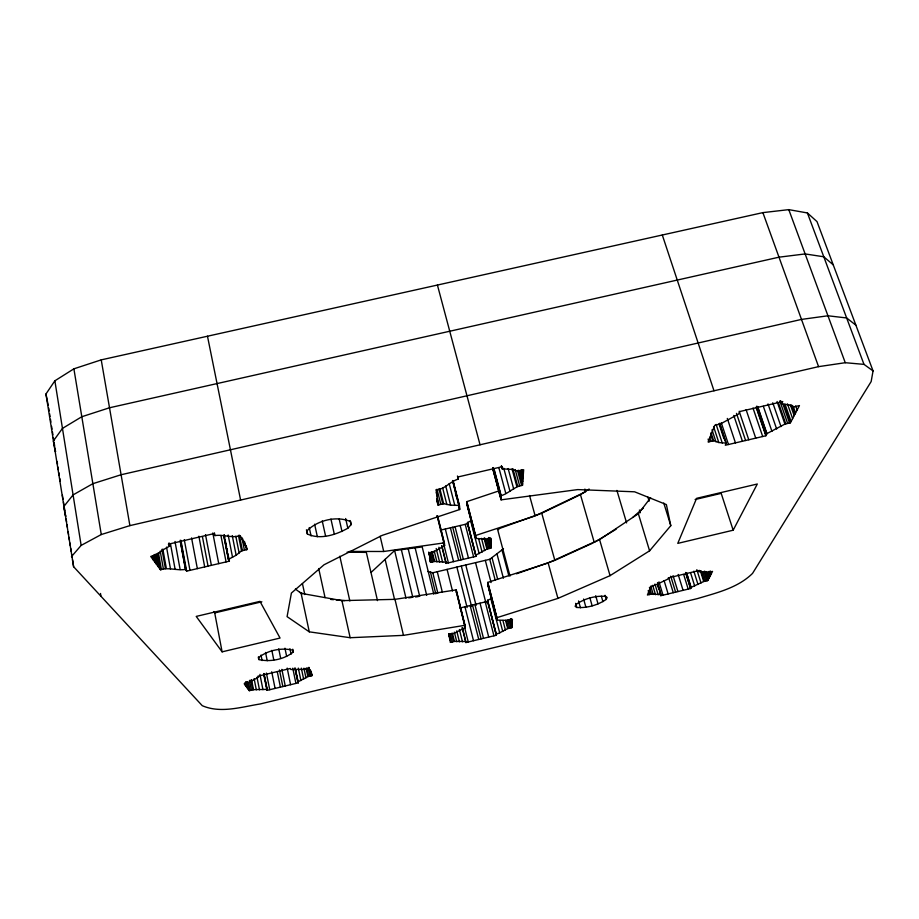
<?xml version="1.0" encoding="UTF-8"?>
<svg xmlns="http://www.w3.org/2000/svg" width="919" height="919" viewBox="0 0 919 919"><rect width="100%" height="100%" fill="white"/><g stroke="black" fill="none" stroke-linecap="round" stroke-linejoin="round"><path stroke-width="1.38" d="M496.329 635.236L487.575 601.382L487.587 600.256L490.895 598.855L499.706 632.823L496.363 634.19L496.329 635.236L465.887 642.553L462.142 627.608M487.759 585.024L487.782 582.393L548.161 562.979L599.579 539.602L638.36 513.71L650.641 497.719M441.637 545.714L446.071 563.416L475.939 556.351L475.927 555.11L486.898 549.068L490.93 548.126L491.091 538.408L486.978 539.373L475.663 538.396L466.909 504.485M499.706 632.823L507.702 628.596L511.803 627.62L512.423 619.406L508.23 620.417L496.857 620.107L496.938 617.671L487.782 582.393M496.938 617.671L557.936 598.395L610.055 575.65L649.584 550.826L670.79 525.679L666.378 504.577L634.604 491.803L577.752 489.586L501.096 499.844L501.246 495.663C508.965 493.319 514.433 486.346 522.497 485.312L523.669 469.724L517.868 471.068L511.136 469.345L502.188 468.874L501.441 466.117M502.188 468.874L502.268 466.68L458.087 476.938L458.19 479.086C450.276 481.499 444.922 489 436.628 489.965L437.984 505.036L443.659 503.704L450.597 505.163L459.431 505.439L459.626 509.54L382.155 535.386L324.039 564.771L291.403 593.054L287.084 616.638L309.278 631.835L350.162 637.717L403.475 635.362L465.071 625.299L465.186 627.688L453.802 633.467L449.586 634.478L450.287 642.392L454.423 641.405L465.841 641.531L465.887 642.553M873.05 370.908L871.166 381.546L752.546 573.399C737.831 587.919 716.671 592.824 697.464 598.591L260.203 703.965C241.41 706.952 220.571 713.672 202.249 705.677L73.612 566.736L45.95 393.998L54.864 380.811L73.888 368.829L101.228 359.869L762.885 212.622L788.789 209.635L807.41 212.955L817.002 221.605L873.05 370.908L863.986 364.372L845.262 362.706L818.565 366.647L129.889 525.622L101.274 534.536L81.148 545.404L71.464 556.627M719.646 423.268L726.205 443.119L725.286 445.255L765.86 435.778L766.928 433.607L784.918 424.084L790.409 422.797L799.438 405.589L793.786 406.899L788.939 404.785L781.541 403.981L780.61 401.316M690.525 588.551L691.099 587.39L703.713 581.52L707.733 580.555L712.524 571.423L708.411 572.411L698.842 571.698L699.462 570.435L668.331 577.89L667.791 579.131L655.052 585.208L650.916 586.196L647.401 595.041L651.456 594.076L661.163 594.582L660.669 595.73L690.525 588.551L685.597 572.64M781.541 403.981L782.735 401.569L739.772 411.54L738.75 413.918L720.439 423.958L714.752 425.279L708.112 442.005L713.649 440.718L718.819 442.544L726.205 443.119M606.207 599.406L607.149 597.522L605.644 596.351C595.328 595.512 584.438 598.579 575.96 604.484L575.156 606.345L576.776 607.47C587.011 608.217 597.752 605.184 606.207 599.406L605.024 595.294M733.167 530.206L757.302 484.003L696.602 498.328L677.762 543.393L733.167 530.206L721.197 493.365L695.12 499.522M347.841 528.23L351.024 524.738L350.782 521.705C336.928 515.387 317.342 520.177 306.854 530.987L307.348 533.985C320.203 540.073 336.067 534.812 347.841 528.23L345.636 518.523M293.333 651.973L292.885 650.192C281.467 647.424 267.372 650.238 258.354 657.855L258.974 659.601C270.393 662.208 284.235 659.451 293.333 651.973L292.77 649.216M371.081 572.411L394.619 550.538L422.189 546.92L433.791 594.179M229.405 561.13L228.417 559.395L236.149 555.225L241.536 550.872L247.326 549.516L240.204 535.639C231.99 538.465 223.466 534.215 214.943 535.593L213.84 533.652L168.395 544.197L169.682 546.104L161.859 550.515L156.735 555.053L150.716 556.454L160.503 569.78C168.614 567.069 177.091 570.814 185.477 569.424L186.637 571.136L229.405 561.13L227.889 553.904M632.72 517.477L643.403 507.989M427.817 571.434L432.815 572.767L489.747 559.292L503.509 548.746M312.023 675.603L308.302 668.354L304.028 669.388L290.783 669.491L290.22 668.492L257.802 676.258L258.469 677.234L248.498 682.702L244.19 683.736L249.29 690.674L253.495 689.664L266.694 689.388L267.314 690.295L298.342 682.828L297.825 681.909L307.842 676.614L312.023 675.603L311.438 672.811M509.999 576.064L497.547 529.183L541.75 513.216L580.463 494.663L589.136 489.034M616.109 529.241L594.26 542.417L580.463 494.663M475.939 556.351L467.53 523.796L467.495 522.474L470.7 520.993L479.178 553.663M349.415 551.434L383.717 551.492L444.359 542.853L444.601 545.702L433.584 551.951L429.449 552.928L430.563 562.371L434.607 561.417L445.968 562.187L446.071 563.416M516.478 573.801L554.846 560.36L592.996 543.003M466.921 504.703L466.818 501.636L498.983 490.884M475.663 538.396L475.617 535.501L533.801 516.352M222.111 651.847L280.054 638.05L259.962 601.371L196.218 616.408L222.111 651.847L214.713 612.916L213.794 611.56M459.741 608.033L487.575 601.382M214.713 612.916L261.858 601.784M440.212 530.206L467.53 523.796M295.401 589.01L301.099 593.329L341.925 600.635L394.986 599.349L456.18 589.906L465.083 625.506M415.56 596.971L418.317 596.592M408.702 597.855L411.425 597.511M347.118 552.135L366.336 552.399L377.491 600.624M330.817 599.452L333.54 599.67M336.262 599.889L344.648 600.578M497.547 529.183L498.73 529.597M299.72 592.284L302.661 593.605M855.876 325.165L846.652 317.963L827.95 315.78L801.494 319.41L121.09 474.744L92.865 483.681L73.083 494.904L63.641 506.748L65.628 516.306M833.234 264.844L823.792 256.78L805.136 253.931L779.002 257.182L109.51 407.772L81.802 416.732L62.458 428.403L53.325 441.04L55.485 451.677M807.41 212.955L863.986 364.372M788.789 209.635L845.262 362.706M762.885 212.622L818.565 366.647M795.705 405.934L797.129 409.977M793.2 406.244L795.567 412.964M791.558 404.923L794.855 414.32M790.397 404.946L794.154 415.664M787.48 403.912L792.615 418.593M785.067 404.222L791.098 421.488M783.93 404.234L790.409 422.797M783.08 404.429L789.547 423.004M780.794 400.937L781.724 403.602M779.817 400.891L787.663 423.441M778.404 402.648L785.779 423.877M777.083 401.523L784.918 424.084M772.764 402.763L781.012 426.588M768.008 403.923L776.658 429.035M763.344 406.313L771.949 431.379M757.647 406.428L766.928 433.607M757.486 406.784L766.768 433.94M756.659 406.198L766.4 434.687M756.314 406.979L766.032 435.434M756.153 407.335L765.86 435.778M753.006 408.059L762.701 436.514M746.09 409.667L755.74 438.145M739.175 411.275L748.767 439.764M736.475 413.366L745.596 440.511M733.787 415.445L742.426 441.246M727.308 418.421L735.453 442.878M662.3 235.011L713.994 390.782M721.266 422.751L728.468 444.509M719.508 423.613L726.067 443.452M718.991 423.751L723.942 438.742M716.131 424.417L722.254 442.992M713.569 426.577L718.819 442.544M711.995 429.782L715.924 441.775M711.019 432.688L713.649 440.718M710.594 434.227L712.776 440.913M709.571 437.341L710.881 441.361M708.112 439.121L708.986 441.798M710.444 571.032L711.306 573.743M709.204 571.273L710.479 575.317M708.825 571.986L710.1 576.041M708.457 572.709L709.732 576.753M706.803 571.595L708.917 578.304M705.574 571.825L708.101 579.855M704.793 571.204L707.733 580.555M704.172 571.354L707.113 580.705M702.782 571.675L705.723 581.038M700.99 570.676L704.345 581.371M700.358 570.825L703.713 581.52M696.843 569.677L701.025 583.014M693.845 571.181L697.992 584.507M690.537 572.663L694.672 585.966M686.562 572.767L691.099 587.39M686.482 572.951L691.008 587.574M686.286 573.364L690.812 587.976M685.689 572.457L690.617 588.367M663.782 503.049L670.79 525.679M683.69 574.524L688.193 589.113M678.165 574.421L683.07 590.343M673.053 575.65L677.935 591.583M647.884 497.133L649.124 501.188M670.732 576.202L675.603 592.135M668.814 578.085L673.271 592.698M664.104 580.647L668.136 593.938M639.417 510.022L640.244 512.745M638.36 513.71L649.584 550.826M658.98 581.876L663.001 595.167M657.533 582.589L661.083 594.765M657.694 584.507L660.91 595.156M657.533 584.909L658.739 588.895M659.543 591.56L660.738 595.558M654.937 584.059L658.153 594.742M652.697 585.346L655.523 594.708M650.859 586.437L653.271 594.49M649.434 587.344L651.456 594.076M649.618 590.193L650.824 594.225M648.217 590.526L649.423 594.559M616.902 490.424L626.597 522.9M584.898 489.057L585.667 491.722L535.168 515.904L529.539 495.513M599.579 539.602L610.055 575.65M601.359 596.213L602.933 601.669M595.696 595.719L598.028 603.886M589.826 597.649L592.146 605.816M583.599 599.039L585.908 607.206M578.545 600.957L580.463 607.781M575.627 603.358L576.776 607.47M541.75 513.216L554.846 560.36M522.256 469.655L523.37 473.699M548.161 562.979L557.936 598.395M521.314 469.689L523.164 476.41M521.165 470.723L523.072 477.627M520.705 470.562L522.98 478.845M519.763 470.505L522.785 481.499M518.821 470.448L522.589 484.129M518.373 470.298L522.497 485.312M517.489 470.494L521.613 485.519M515.191 469.575L519.683 485.967M512.882 468.667L517.742 486.427M512.009 468.862L516.869 486.622M508.127 468.541L513.698 488.977M503.727 468.162L509.999 491.297M501.452 465.772L502.199 468.529M498.868 467.725L505.829 493.526M493.951 468.541L501.234 495.973M493.572 468.219L501.211 496.651M493.193 467.564L501.188 497.317M493.181 467.886L501.165 497.972M492.802 467.702L501.131 498.741M492.791 468.506L501.108 499.499M492.779 468.862L501.096 499.844M437.421 285.051L480.051 444.785M501.981 549.918L508.839 575.788M496.949 553.766L503.382 578.166M490.321 538.097L491.045 540.866M511.538 618.728L512.262 621.497M489.93 538.408L491.022 542.555M511.067 618.774L512.159 622.91M489.563 537.799L491.01 543.313M511.021 619.417L512.113 623.553M489.551 538.557L490.999 544.071M510.619 618.694L512.067 624.196M488.805 537.489L490.964 545.725M510.516 620.107L511.963 625.598M488.426 537.799L490.941 547.379M510.056 620.153L511.849 626.988M488.414 538.557L490.93 548.126M509.654 619.429L511.803 627.62M487.782 538.706L490.298 548.264M509.011 619.578L511.171 627.769M491.987 557.58L497.638 579.154M486.404 539.028L488.908 548.597M507.61 619.923L509.758 628.114M484.669 537.983L487.529 548.919M506.197 620.256L508.345 628.447M489.747 559.292L495.192 580.119M484.037 538.132L486.898 549.068M505.553 620.405L507.702 628.596M481.499 538.339L484.704 550.619M502.923 620.463L505.416 630.009M485.312 560.349L491.091 582.566M478.569 538.523L482.107 552.158M499.902 620.532L502.739 631.422M466.818 501.636L475.617 535.501M466.829 501.9L475.628 536.282M487.782 582.612L496.915 618.315M466.863 503.026L475.64 537.052M487.771 583.576L496.892 618.969M466.875 503.497L475.651 537.718M487.771 583.99L496.88 619.532M487.759 584.829L496.857 620.107M457.455 475.985L458.19 479.086M467.495 522.474L475.927 555.306M487.587 600.256L496.352 634.351M467.507 523.129L475.939 556.156M487.587 600.819L496.329 635.075M475.537 562.658L485.933 602.967M465.221 524.335L473.618 556.903M485.221 601.945L493.951 635.81M453.113 480.913L459.431 505.439M452.826 480.557L459.477 506.403M452.86 481.246L459.523 507.357M452.55 480.557L459.569 508.448M455.433 492.952L456.467 497.018M458.914 506.495L459.603 509.195M458.926 506.828L459.626 509.54M449.207 483.601L454.813 505.45M460.132 525.53L468.483 558.109M480.04 603.186L488.724 637.062M445.715 485.99L450.597 505.163M465.761 564.967L476.099 605.449M455.043 526.725L463.348 559.326M474.847 604.426L483.497 638.326M442.682 488.104L446.864 504.577M452.722 527.265L461.016 559.878M472.492 604.989L481.119 638.9M461.315 566.024L471.608 606.529M450.402 527.816L458.684 560.429M470.137 605.552L478.742 639.463M439.822 488.563L443.659 503.704M438.937 488.759L442.774 503.911M456.869 567.069L467.116 607.597M436.996 489.218L440.821 504.37M435.951 489.724L436.984 493.813M436.18 492.354L437.214 496.432M445.313 529.011L453.549 561.647M464.945 606.793L473.503 640.727M437.134 497.937L438.868 504.83M436.95 498.569L437.651 501.349M436.835 499.741L437.881 503.888M436.939 500.901L437.984 505.036M437.524 515.674L444.382 543.095M437.306 515.662L444.463 544.14M465.14 626.758L456.18 589.906M437.099 515.743L444.601 545.702M456.306 591.893L465.186 627.688M443.28 542.451L448.403 562.853M464.52 627.045L468.265 641.979M441.867 545.817L445.979 562.382M462.429 627.907L465.841 641.692M447.082 569.389L452.493 591.02M438.891 547.253L442.636 562.29M459.408 629.492L462.475 641.772M436.203 548.505L439.615 562.198M456.709 630.894L459.431 641.83M434.193 550.929L436.916 561.9M454.354 632.111L456.732 641.703M432.229 551.791L434.607 561.417M437.272 571.71L442.303 592.008M452.378 633.157L454.423 641.405M431.597 551.94L433.975 561.566M451.734 633.317L453.779 641.554M430.207 552.262L432.585 561.888M450.321 633.65L452.355 641.899M449.069 633.696L449.759 636.488M428.817 552.595L431.195 562.221M448.851 633.696L450.942 642.232M428.633 552.147L430.012 557.695M448.909 634.317L449.942 638.475M429.598 557.282L430.287 560.05M449.092 636.304L450.115 640.44M429.793 558.89L430.471 561.647M429.541 558.247L430.563 562.371M432.815 572.767L437.823 593.077M430.448 572.135L435.79 593.858M415.17 547.988L426.703 595.34M408.231 548.953L419.707 596.397M401.385 549.803L412.792 597.35M394.619 550.538L405.98 598.189M380.144 536.294L383.717 551.492M394.986 599.349L403.475 635.362M385.118 559.372L394.573 599.567M350.07 520.568L351.024 524.738M339.191 519.063L342.006 531.515M339.812 556.225L349.852 600.992M330.932 519.051L334.332 534.249M341.925 600.635L350.162 637.717M322.224 520.889L325.59 536.11M314.608 524.198L317.354 536.685M318.709 568.539L325.062 597.626M309.243 527.563L311.07 535.926M306.441 529.781L307.348 533.985M302.431 583.565L304.786 594.559M301.099 593.329L309.278 631.835M310.852 670.859L311.736 675.051M310.519 671.019L311.104 673.822M310.484 671.582L311.369 675.764M309.91 669.882L310.473 672.582M309.611 669.308L310.185 672.019M309.037 667.389L309.898 671.456M308.681 667.481L309.255 670.204M308.175 667.734L309.933 676.108M306.739 668.079L308.497 676.453M306.084 668.239L307.842 676.614M303.925 668.182L305.97 677.923M301.329 668.136L303.649 679.256M298.319 668.102L300.927 680.588M295.677 670.238L298.342 682.828M295.033 668.193L298.078 682.369M294.953 668.044L297.825 681.909M289.933 648.699L291.07 654.202M292.782 668.193L295.918 683.414M284.959 648.205L286.648 656.442M287.188 668.09L290.588 684.701M278.733 648.848L280.686 658.441M281.869 669.354L285.258 685.976M279.456 669.94L282.834 686.562M277.32 671.904L280.41 687.148M271.852 650.376L273.793 659.98M207.476 336.216L240.606 500.062M271.725 671.789L275.08 688.423M246.235 545.725L246.786 548.459M245.293 544.105L246.418 549.723M244.753 542.003L245.58 546.127M243.822 541.004L244.374 543.761M242.708 538.821L243.259 541.601M265.545 652.467L267.211 660.727M241.892 537.535L244.431 550.194M239.342 535.18L242.444 550.653M266.407 673.064L269.738 689.709M238.446 535.386L241.536 550.872M260.996 655.063L262.099 660.577M45.95 393.998L48.236 405.417M263.994 673.638L267.314 690.295M263.891 673.489L267.211 690.158M263.65 674.086L266.797 689.537M235.804 536.214L239.158 553.054M258.423 656.832L258.974 659.601M259.928 674.385L262.96 689.709M232.266 535.616L236.149 555.225M257.01 677.303L259.491 689.87M228.142 534.973L232.553 557.351M254.115 678.659L256.321 689.847M224.213 534.686L224.764 537.477M225.155 539.981L226.522 546.943M226.947 548.609L227.498 551.389M223.995 535.168L228.911 560.268M223.926 535.938L228.578 559.671M223.765 535.651L228.417 559.395M251.576 679.842L253.495 689.664M250.921 680.003L252.84 689.824M249.474 680.347L251.392 690.169M220.905 535.467L226.074 561.911M248.302 682.093L249.945 690.514M247.648 682.254L249.29 690.674M247.257 681.703L248.9 690.146M246.717 682.185L248.038 688.963M246.108 682.335L247.165 687.78M245.706 681.795L246.774 687.24M245.58 682.599L246.372 686.7M244.959 682.76L245.488 685.494M214.403 532.836L214.943 535.593M212.806 532.974L218.733 563.634M205.511 534.674L211.381 565.346M202.456 536.834L208.039 566.127M198.872 536.214L204.696 566.908M191.566 537.902L197.344 568.631M184.26 539.602L189.98 570.354M180.94 540.372L186.637 571.136M180.618 540.866L186.052 570.285M180.216 540.246L185.661 569.7M180.296 541.371L185.477 569.424M174.989 541.463L180.147 569.585M170.509 544.094L175.138 569.47M169.188 543.336L169.682 546.104M168.981 543.037L169.487 545.806M166.534 547.127L170.509 569.079M162.858 549.137L166.339 568.413M161.951 549.344L165.42 568.631M160.205 551.193L163.421 569.091M158.459 553.031L161.411 569.562M157.551 553.238L160.503 569.78M157.046 553.583L159.757 568.758M155.885 554.042L158.114 566.518M154.714 554.502L156.448 564.255M154.197 554.846L155.679 563.221M153.68 555.179L154.92 562.175M152.474 555.65L153.22 559.866M101.228 359.869L129.889 525.622M73.888 368.829L101.274 534.536M100.504 593.479L100.964 596.282M54.864 380.811L81.148 545.404M48.707 408.093L49.144 410.896M49.592 413.699L50.028 416.514M50.465 419.317L50.913 422.131M51.567 426.336L52.015 429.15M52.452 431.953L52.888 434.756M53.336 437.57L53.773 440.373M54.221 443.188L54.658 445.991M55.094 448.794L55.542 451.608M57.081 461.441L57.529 464.256M57.966 467.07L58.402 469.885M58.85 472.688L59.287 475.502M59.735 478.317L60.172 481.131M62.377 495.18L63.043 499.396M63.48 502.211L63.928 505.025M64.364 507.839L64.812 510.642M65.249 513.457L65.697 516.271M66.134 519.074L66.57 521.877M67.018 524.68L67.455 527.495M68.109 531.699L68.557 534.502M68.994 537.305L69.43 540.108M69.878 542.911L70.315 545.714M70.752 548.517L71.2 551.32M71.636 554.123L72.073 556.925M72.509 559.728L73.612 566.736M456.283 591.48L456.341 592.491"/></g></svg>
